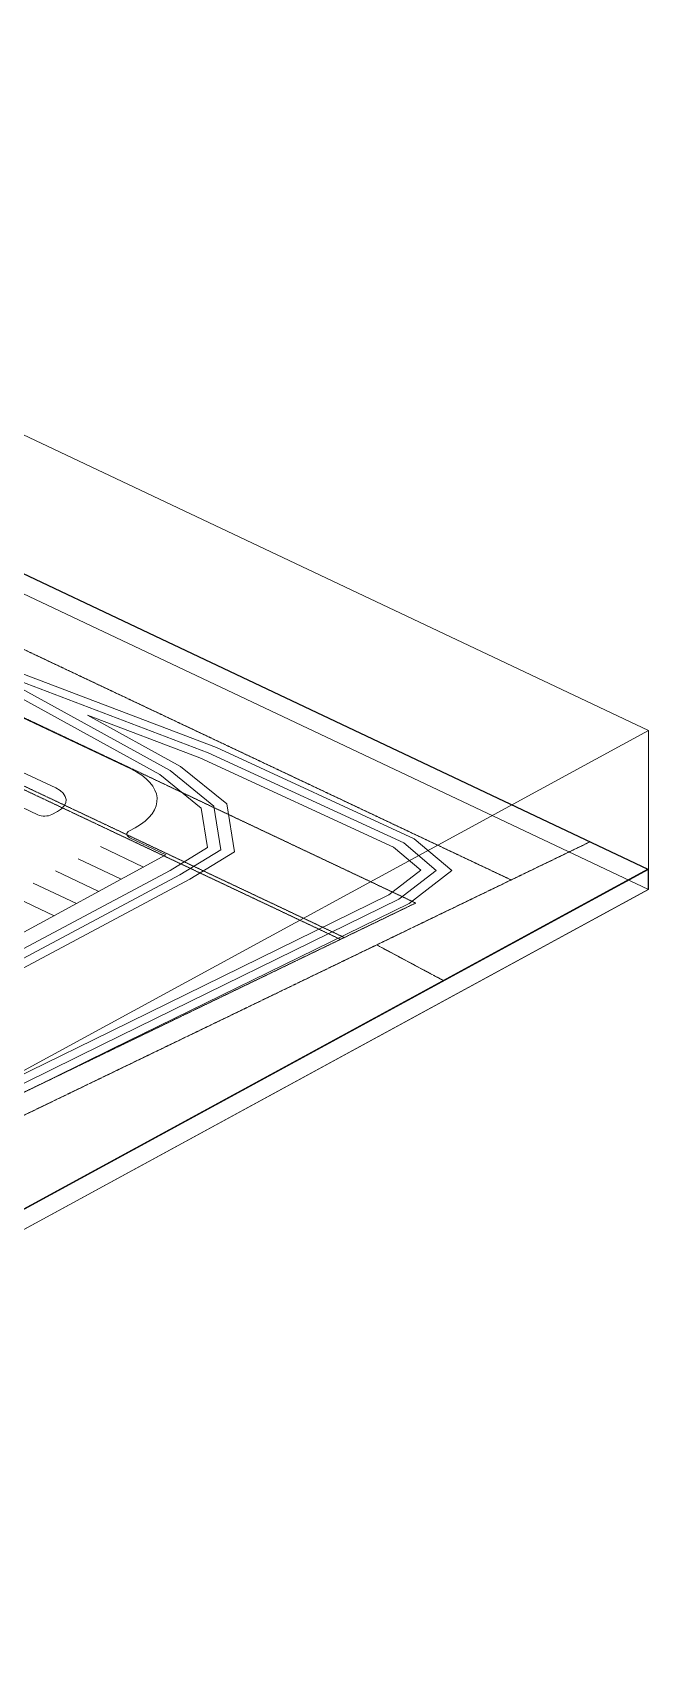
# Model space of a CAD drawing. Header units: inches. Extents: x 27328 to 121296, y -4075 to 4147.
# Drawn here: x 35641 to 37895, y -1801 to 4147 of the extents above; entities that cross this region are included whole.
import ezdxf

# ---------------------------------------------------------------- set-up
doc = ezdxf.new("R2010")
doc.units = ezdxf.units.IN
doc.header["$MEASUREMENT"] = 0
doc.linetypes.add('Center 1_4_', pattern=[0.53125, 0.25, -0.09375, 0.09375, -0.09375])
doc.linetypes.add('Hidden', pattern=[0.28125, 0.1875, -0.09375])
for name, color, linetype, lineweight in [('A-PROP-SBCK', 71, 'Hidden', 15), ('BMP', 80, 'Continuous', 9), ('C-TOPO', 7, 'Continuous', 9), ('EOP-PR', 4, 'Continuous', 9), ('G-ANNO-SYMB', 111, 'Continuous', 9), ('PAINT', 190, 'Continuous', 9), ('PROP', 3, 'Center 1_4_', 9)]:
    doc.layers.add(name, color=color, linetype=linetype, lineweight=lineweight)

msp = doc.modelspace()

# ---------------------------------------------------------------- linework, layer by layer
at = {"layer": 'A-PROP-SBCK'}
for p, q in [((34287.3, 2266.2), (37043.2, 962.8)), ((34588.7, 1860.5), (36765.3, 831.1)), ((34600.6, 1868.3), (36782, 836.6)), ((37043.2, 962.8), (34739.4, -149.8))]:
    msp.add_line(p, q, dxfattribs=at)
at = {"layer": 'BMP'}
for p, q in [((36314.9, 1531.4), (35062.1, 2007.1)), ((35062.1, 2007.1), (36106.6, 1433.1)), ((36284.3, 1512.6), (35452.4, 1828.5)), ((35452.4, 1828.5), (36144.9, 1447.9)), ((36253.7, 1493.8), (35842.8, 1649.8)), ((35842.8, 1649.8), (36183.2, 1462.7)), ((36961.9, 1167), (36253.7, 1493.8)), ((36999.5, 1182.6), (36284.3, 1512.6)), ((37037, 1198.2), (36314.9, 1531.4)), ((36106.6, 1433.1), (36258.3, 1309.6)), ((36144.9, 1447.9), (36305.2, 1317.4)), ((36183.2, 1462.7), (36352.1, 1325.3)), ((36258.3, 1309.6), (36281.1, 1165.5)), ((36305.2, 1317.4), (36330.5, 1157.6)), ((36352.1, 1325.3), (36379.9, 1149.7)), ((37175, 1081.3), (37037, 1198.2)), ((36281.1, 1165.5), (36144.9, 1082.2)), ((36330.5, 1157.6), (36180.8, 1066)), ((36379.9, 1149.7), (36216.7, 1049.8)), ((37061.6, 1082.5), (36961.9, 1167)), ((37118.3, 1081.9), (36999.5, 1182.6)), ((36144.9, 1082.2), (34577.9, 246.4)), ((36944.8, 992.4), (37061.6, 1082.5)), ((36982, 976.8), (37118.3, 1081.9)), ((37019.2, 961.1), (37175, 1081.3)), ((36180.8, 1066), (34615.2, 231)), ((36216.7, 1049.8), (34652.6, 215.6)), ((35864.1, 462.8), (36944.8, 992.4)), ((35897.5, 445.3), (36982, 976.8)), ((35930.8, 427.8), (37019.2, 961.1)), ((34888.9, -15.3), (35864.1, 462.8)), ((34912.6, -37.6), (35897.5, 445.3)), ((34936.4, -59.8), (35930.8, 427.8))]:
    msp.add_line(p, q, dxfattribs=at)
at = {"layer": 'C-TOPO'}
for p, q in [((34607, 2641), (36091.8, 1938.7)), ((37047.3, 1486.8), (36091.8, 1938.7)), ((37047.3, 1486.8), (37894.8, 1086)), ((35275.4, -339.5), (37894.8, 1086)), ((37894.2, 1085.7), (37894.2, 1012.6)), ((37894.2, 1012), (37894.2, 1085.7)), ((37894.2, 1012.6), (32726.3, -1799.7)), ((37893.6, 1012.3), (37894.2, 1012))]:
    msp.add_line(p, q, dxfattribs=at)
at = {"layer": 'C-TOPO', "lineweight": 25}
for p, q in [((36090.6, 1938.7), (34607, 2640.4)), ((37046.3, 1486.7), (36090.6, 1938.7)), ((37894.2, 1085.7), (37046.3, 1486.7)), ((37894.2, 1086.3), (32725.1, -1726.7))]:
    msp.add_line(p, q, dxfattribs=at)
at = {"layer": 'EOP-PR'}
for p, q in [((34957, 1947.3), (36001.5, 1453.3)), ((35585.7, 1450.2), (35726.2, 1383.8)), ((35397.5, 1410.3), (35660.8, 1285.7)), ((35711.7, 1286.6), (35732.1, 1297.8)), ((36016.4, 1238.2), (35996, 1227.1)), ((35997.7, 1201.3), (36129.4, 1139)), ((36129.4, 1139), (34492.9, 248.4))]:
    msp.add_line(p, q, dxfattribs=at)
for centre, major_axis, start_param, end_param in [((35797, 1342), (300, 0), 5.532841, 7.103637), ((35644.3, 1339.3), (120, 0), 5.532841, 7.103637), ((35685.3, 1299.1), (36, 0), 3.962045, 5.532841), ((36022.3, 1214.6), (36, 0), 2.391248, 3.962045)]:
    msp.add_ellipse(centre, major_axis=major_axis, ratio=0.507323, start_param=start_param, end_param=end_param, dxfattribs=at)
at = {"layer": 'G-ANNO-SYMB'}
for p, q in [((32496.9, 4147.3), (37894.8, 1594.4)), ((32496.9, 3565.2), (37894.8, 1012.3)), ((37894.8, 1594.4), (32725.7, -1218.7)), ((37894.8, 1594.4), (37894.8, 1012.3)), ((37894.8, 1012.3), (32725.7, -1800.7))]:
    msp.add_line(p, q, dxfattribs=at)
at = {"layer": 'PAINT'}
for p, q in [((35889.6, 1169.2), (36047.6, 1094.5)), ((35725.9, 1080.1), (35883.9, 1005.4)), ((35807.8, 1124.7), (35965.8, 1049.9)), ((35644.1, 1035.6), (35802.1, 960.9)), ((35562.3, 991.1), (35720.3, 916.4))]:
    msp.add_line(p, q, dxfattribs=at)
at = {"layer": 'PROP'}
for p, q in [((32458.8, 3380.6), (37392.4, 1047.3)), ((37681.4, 1186.9), (34740.3, -233.5)), ((36900.2, 809.7), (37146.1, 678.6))]:
    msp.add_line(p, q, dxfattribs=at)

doc.saveas('drawing.dxf')
